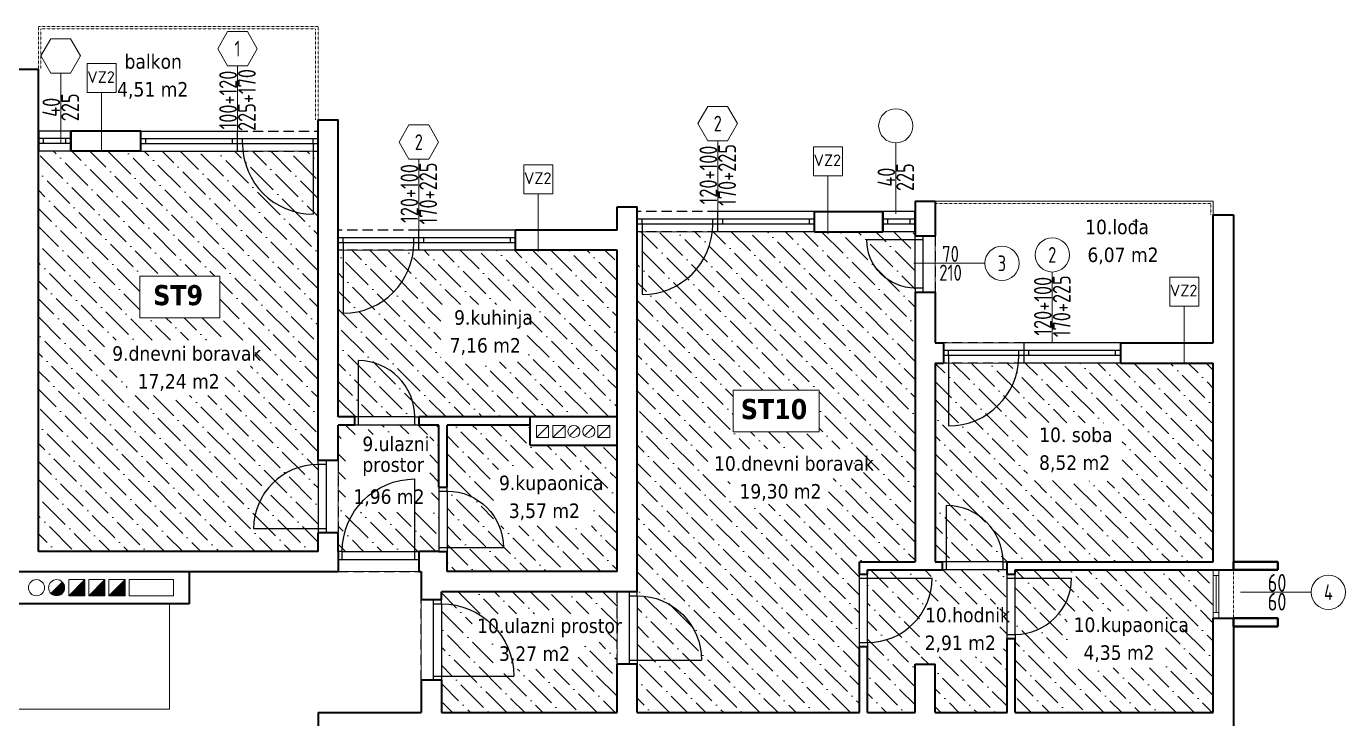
# Model space of a CAD drawing. Header units: millimetres. Extents: x -701 to 470890, y -446843 to -116129.
# Drawn here: x 210167 to 211805, y -222578 to -221718 of the extents above; entities that cross this region are included whole.
import ezdxf
from ezdxf.enums import TextEntityAlignment as Align

# ---------------------------------------------------------------- set-up
doc = ezdxf.new("R2010")
doc.units = ezdxf.units.MM
doc.linetypes.add('HIDDEN', pattern=[0.375, 0.25, -0.125])
doc.linetypes.add('HIDDENX2', pattern=[19.05, 12.7, -6.35])
doc.layers.get('0').update_dxf_attribs({"lineweight": 0})
for name, color, linetype, lineweight in [('03-prozori', 132, 'Continuous', 0), ('05-podgled-tanko', 144, 'HIDDEN', 0), ('06-hatch_grijano', 30, 'Continuous', 0), ('07-kote', 70, 'Continuous', 9), ('09-oznaka stavke', 1, 'Continuous', 0), ('5-TX', 113, 'Continuous', 5), ('TP_01 - 0.35', 1, 'Continuous', 35), ('TP_01 - 0.50', 1, 'Continuous', 40), ('TP_07 - 0.20', 255, 'Continuous', 20)]:
    doc.layers.add(name, color=color, linetype=linetype, lineweight=lineweight)
for name, color, linetype in [('TP_Hatch', 252, 'Continuous'), ('TP_Hidden', 8, 'HIDDENX2'), ('TP_Otvori', 8, 'Continuous'), ('TP_Otvori.block', 8, 'Continuous')]:
    doc.layers.add(name, color=color, linetype=linetype)
doc.styles.add('isocpeur', font='isocpeur.ttf')
doc.styles.add('tahoma10', font='tahoma.ttf', dxfattribs={"height": 2})
pattern_1 = [(315, (-48014.625, -4450.162), (30.8696304, -8.4189901), [39.6875, -7.9375, 0, -7.9375])]

# ---------------------------------------------------------------- blocks, each defined once
blk = doc.blocks.new('*U664')
at = {"layer": 'TP_01 - 0.50'}
for p, q in [((0, 0), (0, -30)), ((48, 0), (48, -30))]:
    blk.add_line(p, q, dxfattribs=at)
at = {"layer": 'TP_Otvori'}
for p, q in [((0, 0), (48, 0)), ((0, -11.3), (48, -11.3)), ((0, -18.8), (48, -18.8)), ((7.5, -11.3), (7.5, -18.8)), ((40.5, -11.3), (40.5, -18.8)), ((0, -30), (48, -30))]:
    blk.add_line(p, q, dxfattribs=at)
blk = doc.blocks.new('*U655')
at = {"layer": 'TP_Otvori'}
for p, q in [((5, 0), (5, 70)), ((5, 0), (0, 0)), ((75, 0), (5, 0)), ((5, -10), (5, 0)), ((75, -10), (75, 0)), ((75, 0), (80, 0)), ((80, -10), (0, -10))]:
    blk.add_line(p, q, dxfattribs=at)
blk.add_arc((5, 0), 70, 0, 90, dxfattribs=at)
blk = doc.blocks.new('*U654')
at = {"layer": 'TP_Otvori'}
for p, q in [((5, 0), (5, 80)), ((5, 0), (0, 0)), ((85, 0), (5, 0)), ((5, -10), (5, 0)), ((85, -10), (85, 0)), ((85, 0), (90, 0)), ((90, -10), (0, -10))]:
    blk.add_line(p, q, dxfattribs=at)
blk.add_arc((5, 0), 80, 0, 90, dxfattribs=at)
blk = doc.blocks.new('*U656')
at = {"layer": 'TP_Otvori'}
for p, q in [((5, 0), (5, 90)), ((5, 0), (0, 0)), ((95, 0), (5, 0)), ((5, -10), (5, 0)), ((95, -10), (95, 0)), ((95, 0), (100, 0)), ((100, -10), (0, -10))]:
    blk.add_line(p, q, dxfattribs=at)
blk.add_arc((5, 0), 90, 0, 90, dxfattribs=at)
blk = doc.blocks.new('*U658')
at = {"layer": 'TP_Otvori'}
for p, q in [((5, 0), (5, 60)), ((5, 0), (0, 0)), ((65, 0), (5, 0)), ((5, -10), (5, 0)), ((65, -10), (65, 0)), ((65, 0), (70, 0)), ((70, -10), (0, -10))]:
    blk.add_line(p, q, dxfattribs=at)
blk.add_arc((5, 0), 60, 0, 90, dxfattribs=at)
blk = doc.blocks.new('*U1743')
at = {"layer": 'TP_01 - 0.50'}
for p, q in [((0, 0), (0, -30)), ((48, 0), (48, -30))]:
    blk.add_line(p, q, dxfattribs=at)
at = {"layer": 'TP_Otvori'}
for p, q in [((0, 0), (48, 0)), ((0, -11.3), (48, -11.3)), ((0, -18.8), (48, -18.8)), ((7.5, -11.3), (7.5, -18.8)), ((40.5, -11.3), (40.5, -18.8)), ((0, -30), (48, -30))]:
    blk.add_line(p, q, dxfattribs=at)
blk = doc.blocks.new('*U3408')
blk.add_lwpolyline([(0, 31), (0, -59.2)])
blk.add_circle((0, -81), 21.8)
at = {"style": 'isocpeur', "width": 0.75}
for tag, p in [('VIS', (-12, -15.6)), ('SIR', (12, -15.6))]:
    blk.add_attdef(tag, text='', height=15, rotation=270, dxfattribs=at).set_placement(p, align=Align.MIDDLE)
blk.add_attdef('BR', text='', height=20, rotation=270, dxfattribs=at).set_placement((0, -81), align=Align.MIDDLE_CENTER)
blk = doc.blocks.new('*U3080')
blk.add_line((7, 3.5), (52.9, 3.5))
blk.add_lwpolyline([(0, 7), (59.9, 7), (59.9, 0), (59.9, 0), (0, 0), (0, 7)])
blk.add_lwpolyline([(7, 7), (52.9, 7), (52.9, 0), (7, 0)], close=True)
blk = doc.blocks.new('*U3370')
blk.add_lwpolyline([(0, 31), (0, -59.2)])
blk.add_lwpolyline([(-12.6, -59.2), (-25.2, -81), (-12.6, -102.9), (12.6, -102.9), (25.2, -81), (12.6, -59.2)], close=True)
at = {"style": 'isocpeur', "width": 0.75}
for tag, p in [('VIS', (-12, -15.6)), ('SIR', (12, -15.6))]:
    blk.add_attdef(tag, text='', height=15, rotation=270, dxfattribs=at).set_placement(p, align=Align.MIDDLE)
blk.add_attdef('BR', text='', height=20, dxfattribs=at).set_placement((0, -81), align=Align.MIDDLE_CENTER)
blk = doc.blocks.new('*U3325')
blk.add_lwpolyline([(0, 31), (0, -59.2)])
blk.add_circle((0, -81), 21.8)
at = {"style": 'isocpeur', "width": 0.75}
for tag, p in [('VIS', (-12, -15.6)), ('SIR', (12, -15.6))]:
    blk.add_attdef(tag, text='', height=15, rotation=270, dxfattribs=at).set_placement(p, align=Align.MIDDLE)
blk.add_attdef('BR', text='', height=20, dxfattribs=at).set_placement((0, -81), align=Align.MIDDLE_CENTER)
blk = doc.blocks.new('*U3361')
blk.add_lwpolyline([(0, 31), (0, -59.2)])
blk.add_lwpolyline([(-12.6, -59.2), (-25.2, -81), (-12.6, -102.9), (12.6, -102.9), (25.2, -81), (12.6, -59.2)], close=True)
at = {"style": 'isocpeur', "width": 0.75}
for tag, p in [('VIS', (-12, -15.6)), ('SIR', (12, -15.6))]:
    blk.add_attdef(tag, text='', height=15, rotation=270, dxfattribs=at).set_placement(p, align=Align.MIDDLE)
blk.add_attdef('BR', text='', height=20, rotation=180, dxfattribs=at).set_placement((0, -81), align=Align.MIDDLE_CENTER)
blk = doc.blocks.new('*U3324')
blk.add_lwpolyline([(0, 31), (0, -59.2)])
blk.add_circle((0, -81), 21.8)
at = {"style": 'isocpeur', "width": 0.75}
for tag, p in [('VIS', (-12, -15.6)), ('SIR', (12, -15.6))]:
    blk.add_attdef(tag, text='', height=15, rotation=270, dxfattribs=at).set_placement(p, align=Align.MIDDLE)
blk.add_attdef('BR', text='', height=20, rotation=180, dxfattribs=at).set_placement((0, -81), align=Align.MIDDLE_CENTER)
blk = doc.blocks.new('*U3323')
blk.add_lwpolyline([(0, 31), (0, -59.2)])
blk.add_circle((0, -81), 21.8)
at = {"style": 'isocpeur', "width": 0.75}
for tag, p in [('VIS', (-12, -15.6)), ('SIR', (12, -15.6))]:
    blk.add_attdef(tag, text='', height=15, rotation=270, dxfattribs=at).set_placement(p, align=Align.MIDDLE)
blk.add_attdef('BR', text='', height=20, rotation=270, dxfattribs=at).set_placement((0, -81), align=Align.MIDDLE_CENTER)
blk = doc.blocks.new('*U64')
at = {"ltscale": 0.1}
blk.add_line((0, 0.25), (0, -0.25), dxfattribs=at)
blk.add_lwpolyline([(-0.125, 0.5), (0.125, 0.5), (0.125, 0.25), (-0.125, 0.25)], close=True, dxfattribs=at)
at = {"style": 'isocpeur'}
blk.add_attdef('sl', text='', height=0.1, dxfattribs=at).set_placement((0.005, 0.334), align=Align.CENTER)

msp = doc.modelspace()

# ---------------------------------------------------------------- hatches: boundary and pattern name
at = {"layer": '06-hatch_grijano'}
h = msp.add_hatch(dxfattribs=at)
h.set_pattern_fill('ANSI36', color=256, scale=5, angle=270, style=0)
h.set_pattern_definition(pattern_1)
h.paths.add_polyline_path([(210308.31, -222079.83), (210308.31, -222028.18), (210407.44, -222028.18), (210407.44, -222079.83)])
h.paths.add_polyline_path([(210264.3, -222144.62), (210264.3, -222107.77), (210445.54, -222107.77), (210445.54, -222144.62)])
h.paths.add_polyline_path([(210292.26, -222176.49), (210292.26, -222144.62), (210414.13, -222144.62), (210414.13, -222176.49)])
h.paths.add_polyline_path([(210529.32, -221873.03), (210182.32, -221873.03), (210182.32, -222370.03), (210529.32, -222370.03)])
h.paths.add_polyline_path([(210788.96, -222063.51), (210788.96, -222134.62), (210681.73, -222134.62), (210681.73, -222063.51)])
h.paths.add_polyline_path([(210900.32, -221996.03), (210554.32, -221996.03), (210554.32, -222203.03), (210900.32, -222203.03)])
h.paths.add_polyline_path([(210563.39, -222224.79), (210667.84, -222224.79), (210667.84, -222321.25), (210563.39, -222321.25)])
h.paths.add_polyline_path([(210679.32, -222213.03), (210554.32, -222213.03), (210554.32, -222370.03), (210679.32, -222370.03)])
h.paths.add_polyline_path([(210747.19, -222338.33), (210747.19, -222268.11), (210869.05, -222268.11), (210869.05, -222338.33)])
h.paths.add_polyline_path([(210900.32, -222238.03), (210792.32, -222238.03), (210792.32, -222213.03), (210689.32, -222213.03), (210689.32, -222395.03), (210900.32, -222395.03)])
h = msp.add_hatch(dxfattribs=at)
h.set_pattern_fill('ANSI36', color=256, scale=5, angle=270, style=0)
h.set_pattern_definition(pattern_1)
h.paths.add_polyline_path([(211044.63, -222221.34), (211044.63, -222169.68), (211151.08, -222169.68), (211151.08, -222221.34)])
h.paths.add_polyline_path([(211012.9, -222279.4), (211012.9, -222242.54), (211194.14, -222242.54), (211194.14, -222279.4)])
h.paths.add_polyline_path([(211040.86, -222311.27), (211040.86, -222279.4), (211162.73, -222279.4), (211162.73, -222311.27)])
h.paths.add_polyline_path([(211270.32, -221973.03), (210925.32, -221973.03), (210925.32, -222570.03), (211201.32, -222570.03), (211201.32, -222383.03), (211270.32, -222383.03)])
h.paths.add_polyline_path([(211409.56, -222281.85), (211409.56, -222209.81), (211527.35, -222210.71), (211527.35, -222282.75)])
h.paths.add_polyline_path([(211640.32, -222136.03), (211295.32, -222136.03), (211295.32, -222383.03), (211640.32, -222383.03)])
h.paths.add_polyline_path([(211275.57, -222500.68), (211275.57, -222435.6), (211375.4, -222435.6), (211375.4, -222500.68)])
h.paths.add_polyline_path([(211384.32, -222393.03), (211211.32, -222393.03), (211211.32, -222570.03), (211270.32, -222570.03), (211270.32, -222510.03), (211295.32, -222510.03), (211295.32, -222570.03), (211384.32, -222570.03)])
h.paths.add_polyline_path([(211459.13, -222514.51), (211459.13, -222444.29), (211580.98, -222444.29), (211580.98, -222514.51)])
h.paths.add_polyline_path([(211640.32, -222393.03), (211394.32, -222393.03), (211394.32, -222570.03), (211640.32, -222570.03)])
h.paths.add_polyline_path([(210720.72, -222482.74), (210720.72, -222447.38), (210881.69, -222447.38), (210881.69, -222482.74)])
h.paths.add_polyline_path([(210746.59, -222516.21), (210746.59, -222482.74), (210852.01, -222482.74), (210852.01, -222516.21)])
h.paths.add_polyline_path([(210900.32, -222420.03), (210682.32, -222420.03), (210682.32, -222570.03), (210900.32, -222570.03)])
at = {"layer": 'TP_Hatch'}
h = msp.add_hatch(color=256, dxfattribs=at)
h.dxf.hatch_style = 1
edge = h.paths.add_edge_path()
edge.add_arc((210204.82, -222415.03), 10, 225, 270)
edge.add_arc((210204.82, -222415.03), 10, 270, 360)
edge.add_arc((210204.82, -222415.03), 10, 0, 45)
edge.add_line((210211.89, -222407.96), (210197.75, -222422.1))
h = msp.add_hatch(color=256, dxfattribs=at)
h.dxf.hatch_style = 1
h.paths.add_polyline_path([(210239.82, -222425.03), (210239.82, -222405.03), (210219.82, -222425.03)])
h = msp.add_hatch(color=256, dxfattribs=at)
h.dxf.hatch_style = 1
h.paths.add_polyline_path([(210264.82, -222425.03), (210264.82, -222405.03), (210244.82, -222425.03)])
h = msp.add_hatch(color=256, dxfattribs=at)
h.dxf.hatch_style = 1
h.paths.add_polyline_path([(210289.82, -222425.03), (210289.82, -222405.03), (210269.82, -222425.03)])

# ---------------------------------------------------------------- linework, layer by layer
at = {"layer": '05-podgled-tanko'}
for p, q in [((210182.32, -221718.03), (210529.32, -221718.03)), ((210182.32, -221718.03), (210182.32, -221771.03)), ((210185.32, -221721.03), (210526.32, -221721.03)), ((210185.32, -221721.03), (210185.32, -221771.03)), ((210526.32, -221721.03), (210526.32, -221834.03)), ((210529.32, -221718.03), (210529.32, -221834.03)), ((211295.32, -221935.03), (211640.32, -221935.03)), ((211640.32, -221935.03), (211640.32, -221952.03)), ((211295.32, -221938.03), (211637.32, -221938.03)), ((211637.32, -221938.03), (211637.32, -221952.03)), ((210344.82, -222435.03), (210344.82, -222566.03)), ((209989.82, -222566.03), (210344.82, -222566.03))]:
    msp.add_line(p, q, dxfattribs=at).dxf.unprotected_set("ltscale", 0)
msp.add_lwpolyline([(211665.32, -222453.03), (211665.32, -222393.03)], dxfattribs=at).dxf.unprotected_set("ltscale", 0)
at = {"layer": '06-hatch_grijano'}
for p, q in [((211405.32, -222111.03), (211305.32, -222111.03)), ((211405.32, -222136.03), (211305.32, -222136.03))]:
    msp.add_line(p, q, dxfattribs=at)
for points in [[(210184.32, -221873.03), (210529.32, -221873.03), (210529.32, -222370.03), (210182.32, -222370.03), (210182.32, -221873.03)], [(211295.32, -221935.03), (211640.32, -221935.03), (211640.32, -222111.03), (211295.32, -222111.03), (211295.32, -221935.03)], [(210925.32, -221973.03), (210925.32, -222570.03), (211201.32, -222570.03), (211201.32, -222383.03), (211270.32, -222383.03), (211270.32, -221973.03), (210925.32, -221973.03)], [(210554.32, -221996.03), (210900.32, -221996.03), (210900.32, -222203.03), (210554.32, -222203.03), (210554.32, -221996.03), (210554.32, -221996.03)], [(211295.32, -222136.03), (211640.32, -222136.03), (211640.32, -222383.03), (211295.32, -222383.03), (211295.32, -222136.03)], [(210554.32, -222213.03), (210679.32, -222213.03), (210679.32, -222370.03), (210554.32, -222370.03), (210554.32, -222213.03)], [(209682.32, -222395.03), (209682.32, -222541.03), (209812.32, -222541.03), (209812.32, -222763.03), (210182.32, -222763.03), (210182.32, -223198.03), (210529.32, -223198.03), (210529.32, -222570.03), (210657.32, -222570.03), (210657.32, -222395.03), (210369.32, -222395.03), (210369.32, -222435.03), (210344.82, -222435.03), (210344.82, -222566.03), (209989.82, -222566.03), (209989.82, -222435.03), (209970.32, -222435.03), (209970.32, -222395.03), (209682.32, -222395.03)], [(211211.32, -222393.03), (211384.32, -222393.03), (211384.32, -222570.03), (211295.32, -222570.03), (211295.32, -222510.03), (211270.32, -222510.03), (211270.32, -222570.03), (211211.32, -222570.03), (211211.32, -222393.03)], [(211394.32, -222393.03), (211640.32, -222393.03), (211640.32, -222570.03), (211394.32, -222570.03), (211394.32, -222393.03)], [(210682.32, -222420.03), (210900.32, -222420.03), (210900.32, -222570.03), (210682.32, -222570.03), (210682.32, -222420.03)]]:
    msp.add_lwpolyline(points, dxfattribs=at)
at = {"layer": '07-kote', "linetype": 'ByBlock', "ltscale": 5}
for points in [[(210308.31, -222028.18), (210407.44, -222028.18), (210407.44, -222079.83), (210308.31, -222079.83)], [(211044.63, -222169.68), (211151.08, -222169.68), (211151.08, -222221.34), (211044.63, -222221.34)]]:
    msp.add_lwpolyline(points, close=True, dxfattribs=at)
at = {"layer": 'TP_01 - 0.35'}
for p, q in [((210157.32, -221771.03), (210182.32, -221771.03)), ((210182.32, -222370.03), (210182.32, -221771.03)), ((210529.32, -222257.03), (210529.32, -221834.03)), ((210529.32, -221834.03), (210554.32, -221834.03)), ((210554.32, -222203.03), (210554.32, -221834.03)), ((210309.32, -221848.03), (210222.32, -221848.03)), ((210222.32, -221873.03), (210222.32, -221848.03)), ((210309.32, -221873.03), (210309.32, -221848.03)), ((210309.32, -221873.03), (210222.32, -221873.03)), ((211270.32, -221935.03), (211270.32, -221978.03)), ((211270.32, -221935.03), (211295.32, -221935.03)), ((211295.32, -221935.03), (211295.32, -221978.03)), ((210900.32, -221971.03), (210900.32, -221942.03)), ((210900.32, -221942.03), (210925.32, -221942.03)), ((210925.32, -222420.03), (210925.32, -221942.03)), ((211145.32, -221948.03), (211230.32, -221948.03)), ((211145.32, -221973.03), (211145.32, -221948.03)), ((211230.32, -221973.03), (211230.32, -221948.03)), ((211640.32, -222111.03), (211640.32, -221952.03)), ((211640.32, -221952.03), (211665.32, -221952.03)), ((211665.32, -221952.03), (211665.32, -222393.03)), ((210900.32, -221971.03), (210774.32, -221971.03)), ((210774.32, -221996.03), (210774.32, -221971.03)), ((211145.32, -221973.03), (211230.32, -221973.03)), ((211270.32, -221978.03), (211295.32, -221978.03)), ((210900.32, -221996.03), (210774.32, -221996.03)), ((210900.32, -222203.03), (210900.32, -221996.03)), ((211270.32, -222048.03), (211270.32, -222383.03)), ((211270.32, -222048.03), (211295.32, -222048.03)), ((211295.32, -222048.03), (211295.32, -222111.03)), ((211295.32, -222111.03), (211305.32, -222111.03)), ((211305.32, -222111.03), (211305.32, -222136.03)), ((211525.32, -222111.03), (211525.32, -222136.03)), ((211525.32, -222111.03), (211640.32, -222111.03)), ((211295.32, -222136.03), (211305.32, -222136.03)), ((211295.32, -222136.03), (211295.32, -222383.03)), ((211525.32, -222136.03), (211640.32, -222136.03)), ((211640.32, -222383.03), (211640.32, -222136.03)), ((210574.32, -222203.03), (210554.32, -222203.03)), ((210574.32, -222213.03), (210554.32, -222213.03)), ((210554.32, -222257.03), (210554.32, -222213.03)), ((210574.32, -222203.03), (210574.32, -222213.03)), ((210792.32, -222203.03), (210654.32, -222203.03)), ((210654.32, -222203.03), (210654.32, -222213.03)), ((210679.32, -222213.03), (210654.32, -222213.03)), ((210679.32, -222290.03), (210679.32, -222213.03)), ((210792.32, -222213.03), (210689.32, -222213.03)), ((210689.32, -222290.03), (210689.32, -222213.03)), ((210900.32, -222203.03), (210792.32, -222203.03)), ((210792.32, -222238.03), (210792.32, -222203.03)), ((210900.32, -222395.03), (210900.32, -222203.03)), ((210792.32, -222238.03), (210900.32, -222238.03)), ((210554.32, -222257.03), (210529.32, -222257.03)), ((210679.32, -222290.03), (210689.32, -222290.03)), ((210554.32, -222347.03), (210529.32, -222347.03)), ((210529.32, -222370.03), (210529.32, -222347.03)), ((210554.32, -222370.03), (210554.32, -222347.03)), ((210529.32, -222370.03), (210182.32, -222370.03)), ((210554.32, -222370.03), (210554.32, -222395.03)), ((210679.32, -222370.03), (210654.32, -222370.03)), ((210654.32, -222370.03), (210654.32, -222395.03)), ((210679.32, -222370.03), (210689.32, -222370.03)), ((210689.32, -222395.03), (210689.32, -222370.03)), ((209782.32, -222395.03), (210554.32, -222395.03)), ((210369.32, -222395.03), (210369.32, -222435.03)), ((210654.32, -222395.03), (210657.32, -222395.03)), ((210657.32, -222395.03), (210657.32, -222430.03)), ((210900.32, -222395.03), (210689.32, -222395.03)), ((211201.32, -222383.03), (211270.32, -222383.03)), ((211201.32, -222398.03), (211201.32, -222383.03)), ((211211.32, -222393.03), (211304.32, -222393.03)), ((211211.32, -222398.03), (211211.32, -222393.03)), ((211295.32, -222383.03), (211304.32, -222383.03)), ((211304.32, -222393.03), (211304.32, -222383.03)), ((211384.32, -222383.03), (211640.32, -222383.03)), ((211384.32, -222393.03), (211384.32, -222383.03)), ((211384.32, -222398.03), (211384.32, -222393.03)), ((211394.32, -222393.03), (211640.32, -222393.03)), ((211394.32, -222398.03), (211394.32, -222393.03)), ((211640.32, -222393.03), (211665.32, -222393.03)), ((211201.32, -222398.03), (211211.32, -222398.03)), ((211384.32, -222398.03), (211394.32, -222398.03)), ((210899.32, -222420.03), (210682.32, -222420.03)), ((210682.32, -222430.03), (210682.32, -222420.03)), ((210925.32, -222420.03), (210899.32, -222420.03)), ((210369.32, -222435.03), (209970.32, -222435.03)), ((210682.32, -222430.03), (210657.32, -222430.03)), ((211640.32, -222570.03), (211640.32, -222453.03)), ((211640.32, -222453.03), (211665.32, -222453.03)), ((211665.32, -222453.03), (211665.32, -222711.03)), ((211201.32, -222570.03), (211201.32, -222488.03)), ((211201.32, -222488.03), (211211.32, -222488.03)), ((211211.32, -222570.03), (211211.32, -222488.03)), ((211384.32, -222570.03), (211384.32, -222478.03)), ((211384.32, -222478.03), (211394.32, -222478.03)), ((211394.32, -222570.03), (211394.32, -222478.03)), ((210900.32, -222570.03), (210900.32, -222510.03)), ((210925.32, -222510.03), (210900.32, -222510.03)), ((210925.32, -222570.03), (210925.32, -222510.03)), ((211270.32, -222570.03), (211270.32, -222510.03)), ((211270.32, -222510.03), (211295.32, -222510.03)), ((211295.32, -222570.03), (211295.32, -222510.03)), ((210657.32, -222530.03), (210657.32, -222570.03)), ((210682.32, -222530.03), (210657.32, -222530.03)), ((210682.32, -222530.03), (210682.32, -222570.03)), ((210529.32, -222570.03), (210657.32, -222570.03)), ((210529.32, -222570.03), (210529.32, -222631.03)), ((210682.32, -222570.03), (210900.32, -222570.03)), ((210925.32, -222570.03), (211201.32, -222570.03)), ((211211.32, -222570.03), (211270.32, -222570.03)), ((211295.32, -222570.03), (211384.32, -222570.03)), ((211394.32, -222570.03), (211640.32, -222570.03))]:
    msp.add_line(p, q, dxfattribs=at)
at = {"layer": 'TP_01 - 0.50'}
for points in [[(211720.32, -222393.03), (211665.32, -222393.03), (211665.32, -222383.03), (211720.32, -222383.03), (211720.32, -222393.03)], [(211720.32, -222463.03), (211665.32, -222463.03), (211665.32, -222453.03), (211720.32, -222453.03), (211720.32, -222463.03)]]:
    msp.add_lwpolyline(points, dxfattribs=at)
at = {"layer": 'TP_07 - 0.20'}
for p, q in [((210815.19, -222213.46), (210800.19, -222228.46)), ((210835.82, -222213.46), (210820.82, -222228.46)), ((210891.32, -222213.46), (210876.32, -222228.46)), ((210852.12, -222215.65), (210841.52, -222226.26)), ((210870.62, -222215.65), (210860.02, -222226.26)), ((210211.89, -222407.96), (210197.75, -222422.1)), ((210239.82, -222405.03), (210219.82, -222425.03)), ((210264.82, -222405.03), (210244.82, -222425.03)), ((210289.82, -222405.03), (210269.82, -222425.03))]:
    msp.add_line(p, q, dxfattribs=at)
for points in [[(210800.19, -222213.46), (210815.19, -222213.46), (210815.19, -222228.46), (210800.19, -222228.46)], [(210820.82, -222213.46), (210835.82, -222213.46), (210835.82, -222228.46), (210820.82, -222228.46)], [(210876.32, -222213.46), (210891.32, -222213.46), (210891.32, -222228.46), (210876.32, -222228.46)], [(210219.82, -222405.03), (210239.82, -222405.03), (210239.82, -222425.03), (210219.82, -222425.03)], [(210244.82, -222405.03), (210264.82, -222405.03), (210264.82, -222425.03), (210244.82, -222425.03)], [(210269.82, -222405.03), (210289.82, -222405.03), (210289.82, -222425.03), (210269.82, -222425.03)], [(210294.82, -222405.03), (210349.82, -222405.03), (210349.82, -222425.03), (210294.82, -222425.03)]]:
    msp.add_lwpolyline(points, close=True, dxfattribs=at)
for centre, radius in [((210846.82, -222220.96), 7.5), ((210865.32, -222220.96), 7.5), ((210179.82, -222415.03), 10), ((210204.82, -222415.03), 10)]:
    msp.add_circle(centre, radius, dxfattribs=at)
at = {"layer": 'TP_Hidden'}
for p, q in [((210429.32, -221848.03), (210529.32, -221848.03)), ((210429.32, -221873.03), (210529.32, -221873.03)), ((211025.32, -221948.03), (210925.32, -221948.03)), ((210654.32, -221971.03), (210554.32, -221971.03)), ((211025.32, -221973.03), (210925.32, -221973.03)), ((211295.32, -221978.03), (211295.32, -222048.03)), ((210654.32, -221996.03), (210554.32, -221996.03)), ((211405.32, -222111.03), (211305.32, -222111.03)), ((211405.32, -222136.03), (211305.32, -222136.03)), ((210554.32, -222257.03), (210554.32, -222347.03)), ((210554.32, -222395.03), (210654.32, -222395.03)), ((210900.32, -222510.03), (210900.32, -222420.03)), ((210657.32, -222530.03), (210657.32, -222430.03))]:
    msp.add_line(p, q, dxfattribs=at)
at = {"layer": 'TP_Otvori'}
for p, q in [((210309.32, -221848.03), (210429.32, -221848.03)), ((210429.32, -221873.03), (210429.32, -221848.03)), ((210309.32, -221857.41), (210429.32, -221857.41)), ((210309.32, -221863.66), (210429.32, -221863.66)), ((210315.57, -221863.66), (210315.57, -221857.41)), ((210423.07, -221863.66), (210423.07, -221857.41)), ((210429.32, -221857.41), (210529.32, -221857.41)), ((210429.32, -221863.66), (210529.32, -221863.66)), ((210435.57, -221863.66), (210435.57, -221857.41)), ((210523.07, -221863.66), (210523.07, -221857.41)), ((210523.07, -221863.66), (210523.07, -221951.16)), ((210309.32, -221873.03), (210429.32, -221873.03)), ((211025.32, -221973.03), (211025.32, -221948.03)), ((211145.32, -221948.03), (211025.32, -221948.03)), ((211025.32, -221957.41), (210925.32, -221957.41)), ((211025.32, -221963.66), (210925.32, -221963.66)), ((210931.57, -221963.66), (210931.57, -221957.41)), ((210931.57, -221963.66), (210931.57, -222051.16)), ((211019.07, -221963.66), (211019.07, -221957.41)), ((211145.32, -221957.41), (211025.32, -221957.41)), ((211145.32, -221963.66), (211025.32, -221963.66)), ((211031.57, -221963.66), (211031.57, -221957.41)), ((211139.07, -221963.66), (211139.07, -221957.41)), ((210654.32, -221980.41), (210554.32, -221980.41)), ((210560.57, -221986.66), (210560.57, -221980.41)), ((210648.07, -221986.66), (210648.07, -221980.41)), ((210654.32, -221996.03), (210654.32, -221971.03)), ((210774.32, -221971.03), (210654.32, -221971.03)), ((210774.32, -221980.41), (210654.32, -221980.41)), ((210660.57, -221986.66), (210660.57, -221980.41)), ((210768.07, -221986.66), (210768.07, -221980.41)), ((211145.32, -221973.03), (211025.32, -221973.03)), ((210654.32, -221986.66), (210554.32, -221986.66)), ((210560.57, -221986.66), (210560.57, -222074.16)), ((210774.32, -221986.66), (210654.32, -221986.66)), ((210774.32, -221996.03), (210654.32, -221996.03)), ((211405.32, -222111.03), (211405.32, -222136.03)), ((211525.32, -222111.03), (211405.32, -222111.03)), ((211405.32, -222120.41), (211305.32, -222120.41)), ((211405.32, -222120.41), (211305.32, -222120.41)), ((211405.32, -222126.66), (211305.32, -222126.66)), ((211405.32, -222126.66), (211305.32, -222126.66)), ((211311.57, -222126.66), (211311.57, -222120.41)), ((211311.57, -222126.66), (211311.57, -222214.16)), ((211399.07, -222126.66), (211399.07, -222120.41)), ((211525.32, -222120.41), (211405.32, -222120.41)), ((211525.32, -222126.66), (211405.32, -222126.66)), ((211411.57, -222126.66), (211411.57, -222120.41)), ((211519.07, -222126.66), (211519.07, -222120.41)), ((211525.32, -222136.03), (211405.32, -222136.03))]:
    msp.add_line(p, q, dxfattribs=at)
for centre, start, end in [((210523.07, -221863.66), 180, 270), ((210931.57, -221963.66), 270, 0), ((210560.57, -221986.66), 270, 0), ((211311.57, -222126.66), 270, 0)]:
    msp.add_arc(centre, 87.5, start, end, dxfattribs=at)

# ---------------------------------------------------------------- block references
at = {"layer": '03-prozori', "xscale": -1, "rotation": 270}
msp.add_blockref('*U3080', (211640.32, -222452.94), dxfattribs=at)
at = {"layer": '06-hatch_grijano'}
msp.add_blockref('*U655', (210574.32, -222203.03), dxfattribs=at)
for name, p, rotation in [('*U654', (210529.32, -222347.03), 90.00000000000001), ('*U654', (211211.32, -222398.03), 270), ('*U655', (211394.32, -222398.03), 270)]:
    msp.add_blockref(name, p, dxfattribs=dict(at, rotation=rotation))
at = {"layer": '09-oznaka stavke', "linetype": 'HIDDEN', "ltscale": 50}
ref = msp.add_blockref('*U3370', (210209.94, -221833.78), dxfattribs=dict(at, xscale=0.9750000000000001, yscale=0.9750000000000001, zscale=0.9750000000000001, rotation=180.0017924477389))
ref.add_attrib('SIR', '40', dxfattribs={"layer": '0', "height": 22, "rotation": 90.00179, "style": 'isocpeur', "width": 0.75}).set_placement((210198.24, -221818.55), align=Align.MIDDLE)
ref.add_attrib('VIS', '225', dxfattribs={"layer": '0', "height": 22, "rotation": 90.00179, "style": 'isocpeur', "width": 0.75}).set_placement((210221.64, -221818.55), align=Align.MIDDLE)
ref = msp.add_blockref('*U3361', (210429.32, -221824.71), dxfattribs=dict(at, xscale=0.9750000000000001, yscale=0.9750000000000001, zscale=0.9750000000000001, rotation=180.0017924477389))
ref.add_attrib('SIR', '100+120', dxfattribs={"layer": '0', "height": 22, "rotation": 90.00179, "style": 'isocpeur', "width": 0.75}).set_placement((210417.62, -221809.48), align=Align.MIDDLE)
ref.add_attrib('VIS', '225+170', dxfattribs={"layer": '0', "height": 22, "rotation": 90.00179, "style": 'isocpeur', "width": 0.75}).set_placement((210441.02, -221809.48), align=Align.MIDDLE)
ref.add_attrib('BR', '1', dxfattribs={"layer": '0', "height": 19.5, "rotation": 0.00179, "style": 'isocpeur', "width": 0.75}).set_placement((210429.32, -221745.71), align=Align.MIDDLE_CENTER)
ref = msp.add_blockref('*U3361', (211025.32, -221917.76), dxfattribs=dict(at, xscale=0.9750000000000001, yscale=0.9750000000000001, zscale=0.9750000000000001, rotation=180.0017924477389))
ref.add_attrib('SIR', '120+100', dxfattribs={"layer": '0', "height": 22, "rotation": 90.00179, "style": 'isocpeur', "width": 0.75}).set_placement((211013.62, -221902.53), align=Align.MIDDLE)
ref.add_attrib('VIS', '170+225', dxfattribs={"layer": '0', "height": 22, "rotation": 90.00179, "style": 'isocpeur', "width": 0.75}).set_placement((211037.02, -221902.53), align=Align.MIDDLE)
ref.add_attrib('BR', '2', dxfattribs={"layer": '0', "height": 19.5, "rotation": 0.00179, "style": 'isocpeur', "width": 0.75}).set_placement((211025.32, -221838.77), align=Align.MIDDLE_CENTER)
ref = msp.add_blockref('*U3325', (211246.27, -221920.49), dxfattribs=dict(at, xscale=0.9750000000000001, yscale=0.9750000000000001, zscale=0.9750000000000001, rotation=180.0017924477389))
ref.add_attrib('SIR', '40', dxfattribs={"layer": '0', "height": 22, "rotation": 90.00179, "style": 'isocpeur', "width": 0.75}).set_placement((211234.57, -221905.26), align=Align.MIDDLE)
ref.add_attrib('VIS', '225', dxfattribs={"layer": '0', "height": 22, "rotation": 90.00179, "style": 'isocpeur', "width": 0.75}).set_placement((211257.97, -221905.26), align=Align.MIDDLE)
ref = msp.add_blockref('*U3361', (210654.32, -221940.76), dxfattribs=dict(at, xscale=0.9750000000000001, yscale=0.9750000000000001, zscale=0.9750000000000001, rotation=180.0017924477389))
ref.add_attrib('SIR', '120+100', dxfattribs={"layer": '0', "height": 22, "rotation": 90.00179, "style": 'isocpeur', "width": 0.75}).set_placement((210642.62, -221925.53), align=Align.MIDDLE)
ref.add_attrib('VIS', '170+225', dxfattribs={"layer": '0', "height": 22, "rotation": 90.00179, "style": 'isocpeur', "width": 0.75}).set_placement((210666.02, -221925.53), align=Align.MIDDLE)
ref.add_attrib('BR', '2', dxfattribs={"layer": '0', "height": 19.5, "rotation": 0.00179, "style": 'isocpeur', "width": 0.75}).set_placement((210654.32, -221861.77), align=Align.MIDDLE_CENTER)
ref = msp.add_blockref('*U3324', (211440.43, -222080.76), dxfattribs=dict(at, xscale=0.9750000000000001, yscale=0.9750000000000001, zscale=0.9750000000000001, rotation=180.0017924477389))
ref.add_attrib('SIR', '120+100', dxfattribs={"layer": '0', "height": 22, "rotation": 90.00179, "style": 'isocpeur', "width": 0.75}).set_placement((211428.73, -222065.53), align=Align.MIDDLE)
ref.add_attrib('VIS', '170+225', dxfattribs={"layer": '0', "height": 22, "rotation": 90.00179, "style": 'isocpeur', "width": 0.75}).set_placement((211452.13, -222065.53), align=Align.MIDDLE)
ref.add_attrib('BR', '2', dxfattribs={"layer": '0', "height": 19.5, "rotation": 0.00179, "style": 'isocpeur', "width": 0.75}).set_placement((211440.43, -222001.77), align=Align.MIDDLE_CENTER)
ref = msp.add_blockref('*U3323', (211298.99, -222012.25), dxfattribs=dict(at, xscale=0.9750000000000001, yscale=0.9750000000000001, zscale=0.9750000000000001, rotation=90.00179244773895))
ref.add_attrib('SIR', '70', dxfattribs={"layer": '0', "height": 20, "rotation": 0.00179, "style": 'isocpeur', "width": 0.75}).set_placement((211314.22, -222000.55), align=Align.MIDDLE)
ref.add_attrib('VIS', '210', dxfattribs={"layer": '0', "height": 20, "rotation": 0.00179, "style": 'isocpeur', "width": 0.75}).set_placement((211314.22, -222023.95), align=Align.MIDDLE)
ref.add_attrib('BR', '3', dxfattribs={"layer": '0', "height": 19.5, "rotation": 0.00179, "style": 'isocpeur', "width": 0.75}).set_placement((211377.98, -222012.25), align=Align.MIDDLE_CENTER)
ref = msp.add_blockref('*U3408', (211704.21, -222420.73), dxfattribs=dict(at, xscale=0.9750000000000001, yscale=0.9750000000000001, zscale=0.9750000000000001, rotation=90.00179244773882))
ref.add_attrib('SIR', '60', dxfattribs={"layer": '0', "height": 22, "rotation": 0.00179, "style": 'isocpeur', "width": 0.75}).set_placement((211719.44, -222409.03), align=Align.MIDDLE)
ref.add_attrib('VIS', '60', dxfattribs={"layer": '0', "height": 22, "rotation": 0.00179, "style": 'isocpeur', "width": 0.75}).set_placement((211719.44, -222432.43), align=Align.MIDDLE)
ref.add_attrib('BR', '4', dxfattribs={"layer": '0', "height": 19.5, "rotation": 0.00179, "style": 'isocpeur', "width": 0.75}).set_placement((211783.21, -222420.72), align=Align.MIDDLE_CENTER)
at = {"layer": '5-TX'}
ref = msp.add_blockref('*U64', (210260.68, -221836.19), dxfattribs=dict(at, xscale=-144.0000000000024, yscale=144.0000000000024, zscale=144.0000000000024, rotation=0.0001386217754983932))
ref.add_attrib('sl', 'VZ2', dxfattribs={"layer": '0', "height": 14.4, "rotation": 0.00014, "style": 'isocpeur'}).set_placement((210259.96, -221788.15), align=Align.CENTER)
ref = msp.add_blockref('*U64', (211162.01, -221939.54), dxfattribs=dict(at, xscale=-144.0000000000024, yscale=144.0000000000024, zscale=144.0000000000024, rotation=0.0001386217754983932))
ref.add_attrib('sl', 'VZ2', dxfattribs={"layer": '0', "height": 14.4, "rotation": 0.00014, "style": 'isocpeur'}).set_placement((211161.29, -221891.5), align=Align.CENTER)
ref = msp.add_blockref('*U64', (210802.6, -221961.77), dxfattribs=dict(at, xscale=-144.0000000000024, yscale=144.0000000000024, zscale=144.0000000000024, rotation=0.0001386217754983932))
ref.add_attrib('sl', 'VZ2', dxfattribs={"layer": '0', "height": 14.4, "rotation": 0.00014, "style": 'isocpeur'}).set_placement((210801.88, -221913.73), align=Align.CENTER)
ref = msp.add_blockref('*U64', (211604.19, -222101.26), dxfattribs=dict(at, xscale=-144.0000000000024, yscale=144.0000000000024, zscale=144.0000000000024, rotation=0.0001386217754983932))
ref.add_attrib('sl', 'VZ2', dxfattribs={"layer": '0', "height": 14.4, "rotation": 0.00014, "style": 'isocpeur'}).set_placement((211603.47, -222053.22), align=Align.CENTER)
at = {"layer": 'TP_Otvori.block', "xscale": 0.8333333856529689, "yscale": 0.8333333856529689, "zscale": 0.8333333856529689}
for name, p, rotation in [('*U1743', (210222.32, -221873.03), 179.9999999999999), ('*U664', (211270.32, -221973.03), 180)]:
    msp.add_blockref(name, p, dxfattribs=dict(at, rotation=rotation))
at = {"layer": 'TP_Otvori.block', "xscale": -1}
for name, p, rotation in [('*U658', (211270.32, -221978.03), 90), ('*U655', (210689.32, -222370.03), 270), ('*U654', (210925.32, -222510.03), 270), ('*U656', (210682.32, -222530.03), 270)]:
    msp.add_blockref(name, p, dxfattribs=dict(at, rotation=rotation))
at = {"layer": 'TP_Otvori.block'}
for p in [(210574.32, -222203.03), (211304.32, -222383.03)]:
    msp.add_blockref('*U655', p, dxfattribs=at)
for name, p, rotation in [('*U654', (210529.32, -222347.03), 90.00000000000001), ('*U654', (211211.32, -222398.03), 270), ('*U655', (211394.32, -222398.03), 270)]:
    msp.add_blockref(name, p, dxfattribs=dict(at, rotation=rotation))
at = {"layer": 'TP_Otvori.block', "xscale": -1}
msp.add_blockref('*U656', (210654.32, -222370.03), dxfattribs=at)

# ---------------------------------------------------------------- texts
at = {"layer": '07-kote', "linetype": 'ByBlock', "ltscale": 5, "char_height": 18, "attachment_point": 1, "style": 'tahoma10'}
for s, width, heights, insert in [('\\pt90;balkon', 171.7931, [2.54], (210289.17, -221752.63)), ('\\pt90;4,51 m2', 171.7931, [2.54], (210279.99, -221787.18)), ('\\pt90;10.lođa', 171.7931, [2.54], (211481.28, -221958.09)), ('\\pt90;6,07 m2', 171.7931, [2.54], (211484.11, -221992.64)), ('\\pt90;{\\fTahoma|b1|i0|c238|p34;\\H1.3889x;ST9} ', 171.7931, [2.54], (210324.74, -222039.23)), ('\\pt90;9.kuhinja', 171.7931, [2.54], (210698.13, -222070.52)), ('\\pt90;9.dnevni boravak', 231.2308, [60.11], (210273.83, -222115.21)), ('\\pt90;7,16 m2', 171.7931, [2.54], (210692.68, -222105.07)), ('\\pt90;17,24 m2', 171.7931, [2.54], (210305.41, -222149.76)), ('\\pt90;{\\fTahoma|b1|i0|c238|p34;\\H1.3889x;ST10} ', 171.7931, [2.54], (211053.97, -222180.73)), ('\\pt90;9.ulazni ', 171.7931, [2.54], (210584.29, -222227.48)), ('\\pt90;10. soba', 171.7931, [2.54], (211424.23, -222216.18)), ('\\pt90;prostor', 171.7931, [2.54], (210584.29, -222253.25)), ('\\pt90;10.dnevni boravak', 217.2004, [70.23], (211020.69, -222251.79)), ('\\pt90;8,52 m2', 171.7931, [2.54], (211424.04, -222250.73)), ('\\pt90;9.kupaonica', 171.7931, [2.54], (210753.86, -222275.9)), ('\\pt90;1,96 m2', 171.7931, [2.54], (210573.14, -222292.95)), ('\\pt90;19,30 m2', 171.7931, [2.54], (211052.28, -222286.34)), ('\\pt90;3,57 m2', 171.7931, [2.54], (210766.03, -222310.45)), ('\\pt90;10.hodnik', 171.7931, [2.54], (211282.57, -222439.9)), ('\\pt90;10.ulazni prostor', 224.6962, [63.82], (210726.74, -222453.32)), ('\\pt90;10.kupaonica', 171.7931, [2.54], (211466.98, -222452.04)), ('\\pt90;2,91 m2', 171.7931, [2.54], (211282.18, -222474.45)), ('\\pt90;3,27 m2', 171.7931, [2.54], (210753.75, -222487.87)), ('\\pt90;4,35 m2', 171.7931, [2.54], (211479.15, -222486.59))]:
    msp.add_mtext_dynamic_manual_height_columns(s, width=width, gutter_width=10, heights=heights, dxfattribs=dict(at, insert=insert))

doc.saveas('drawing.dxf')
